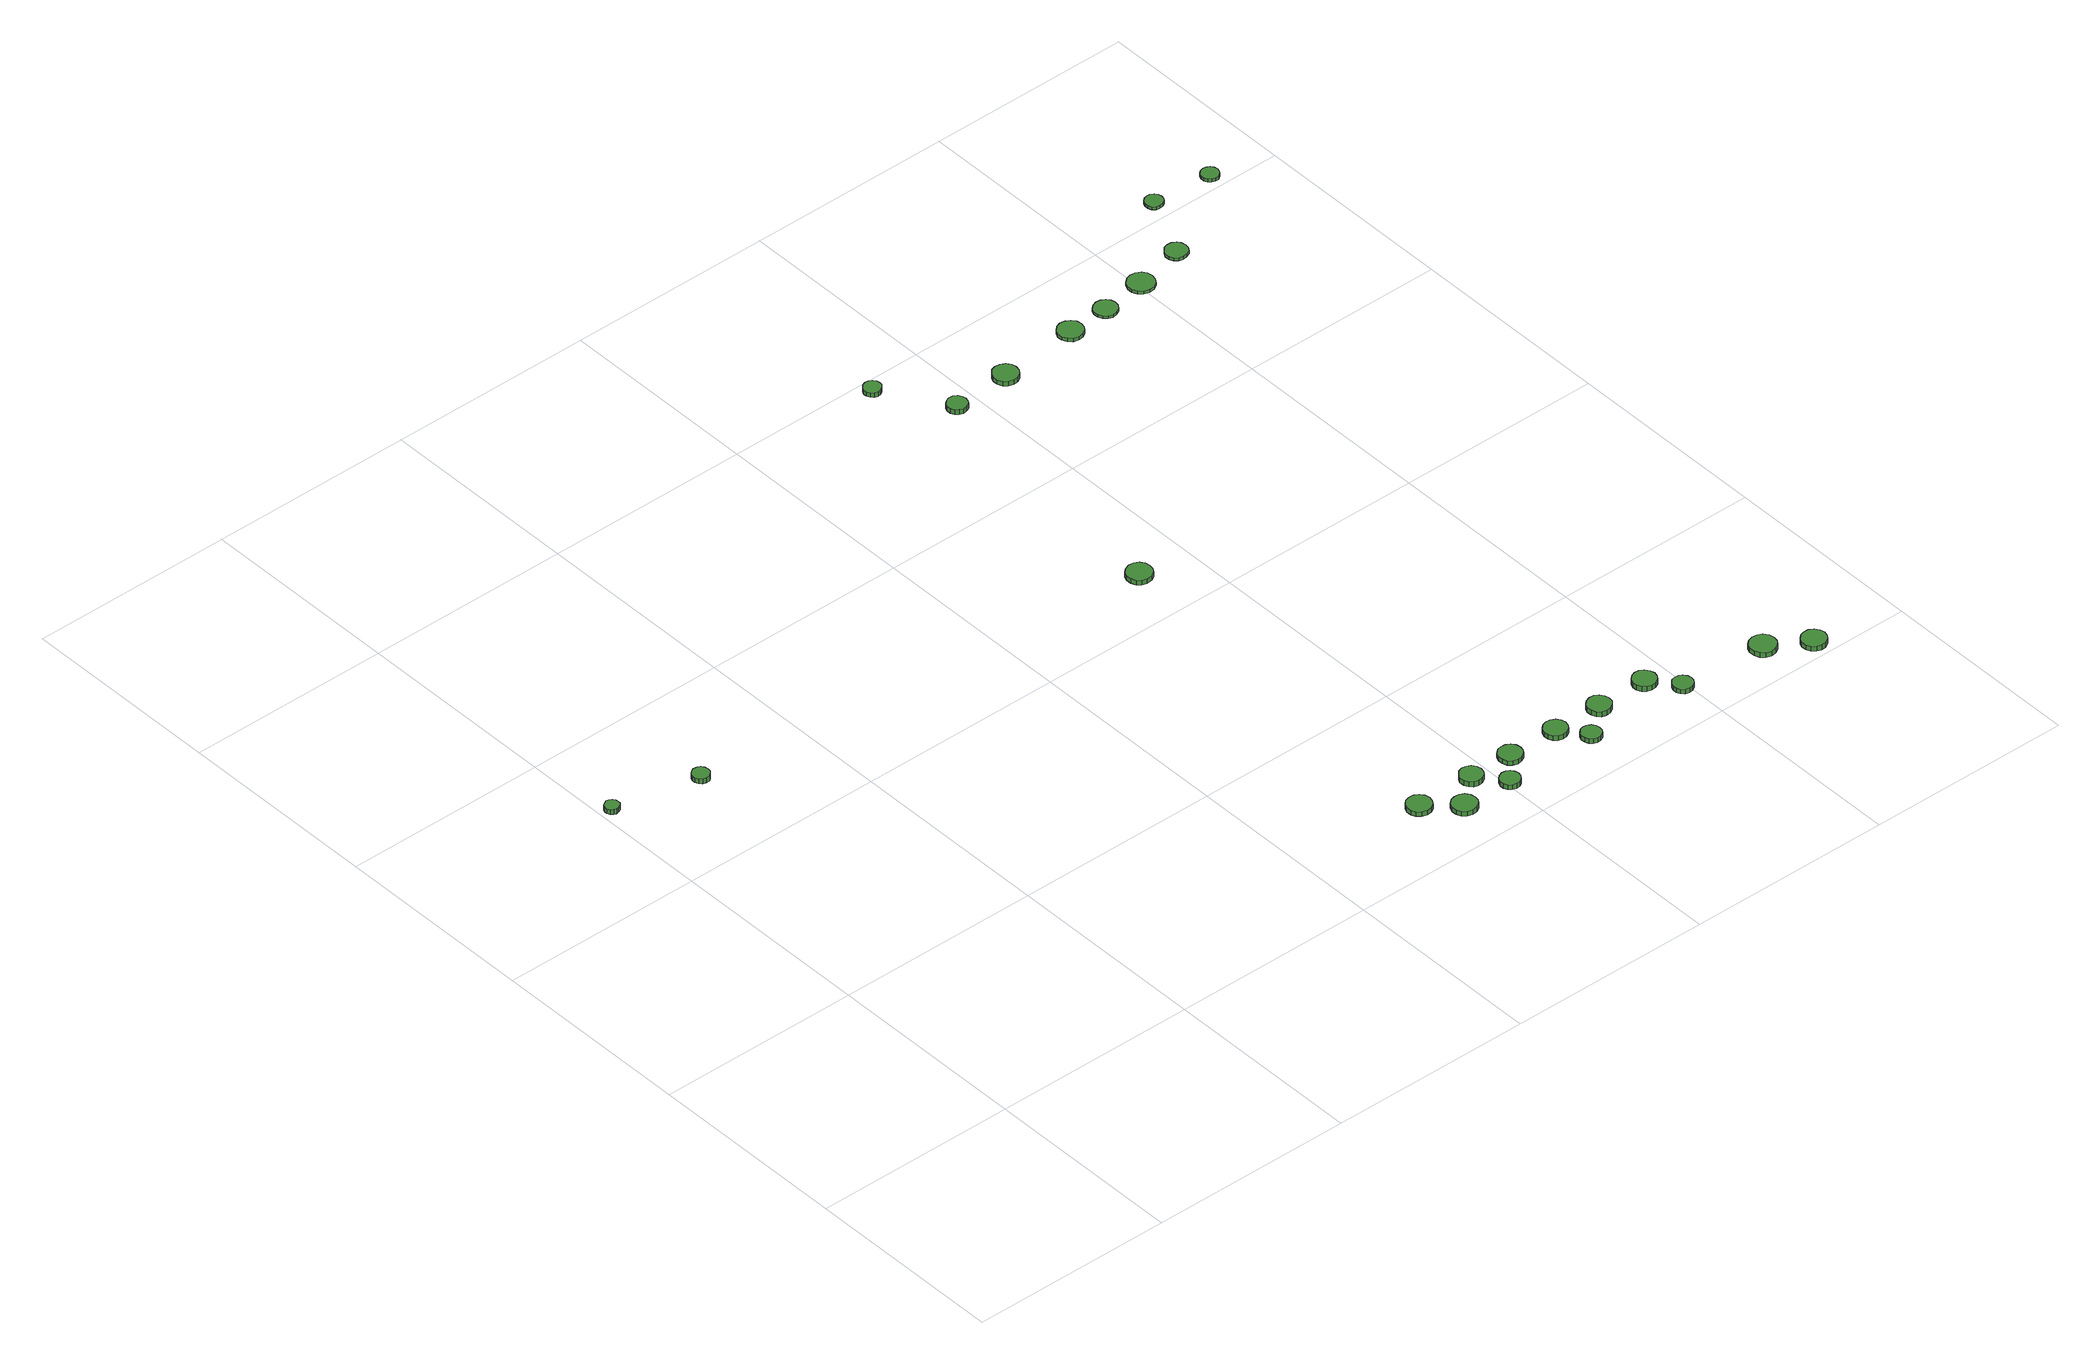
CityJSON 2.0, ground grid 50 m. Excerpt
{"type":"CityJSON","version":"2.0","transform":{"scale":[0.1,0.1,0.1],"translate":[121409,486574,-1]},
"CityObjects":{
"tree1":{"type":"SolitaryVegetationObject","attributes":{"function":"something"},"geometry":[{"type":"MultiSurface","lod":"1","boundaries":[[[0,1,2,3,4,5,6,7,8,9,10,11,12,13,14]],[[15,16,17,18,19,20,21,22,23,24,25,26,27,28,29]],[[0,29,28,1]],[[1,28,27,2]],[[2,27,26,3]],[[3,26,25,4]],[[4,25,24,5]],[[5,24,23,6]],[[6,23,22,7]],[[7,22,21,8]],[[8,21,20,9]],[[9,20,19,10]],[[10,19,18,11]],[[11,18,17,12]],[[12,17,16,13]],[[13,16,15,14]],[[14,15,29,0]]]}]},
"tree2":{"type":"SolitaryVegetationObject","attributes":{"function":"something"},"geometry":[{"type":"MultiSurface","lod":"1","boundaries":[[[30,31,32,33,34,35,36,37,38,39,40,41,42,43,44]],[[45,46,47,48,49,50,51,52,53,54,55,56,57,58,59]],[[30,59,58,31]],[[31,58,57,32]],[[32,57,56,33]],[[33,56,55,34]],[[34,55,54,35]],[[35,54,53,36]],[[36,53,52,37]],[[37,52,51,38]],[[38,51,50,39]],[[39,50,49,40]],[[40,49,48,41]],[[41,48,47,42]],[[42,47,46,43]],[[43,46,45,44]],[[44,45,59,30]]]}]},
"tree3":{"type":"SolitaryVegetationObject","attributes":{"function":"something"},"geometry":[{"type":"MultiSurface","lod":"1","boundaries":[[[60,61,62,63,64,65,66,67,68,69,70,71,72,73,74]],[[75,76,77,78,79,80,81,82,83,84,85,86,87,88,89]],[[60,89,88,61]],[[61,88,87,62]],[[62,87,86,63]],[[63,86,85,64]],[[64,85,84,65]],[[65,84,83,66]],[[66,83,82,67]],[[67,82,81,68]],[[68,81,80,69]],[[69,80,79,70]],[[70,79,78,71]],[[71,78,77,72]],[[72,77,76,73]],[[73,76,75,74]],[[74,75,89,60]]]}]},
"tree4":{"type":"SolitaryVegetationObject","attributes":{"function":"something"},"geometry":[{"type":"MultiSurface","lod":"1","boundaries":[[[90,91,92,93,94,95,96,97,98,99,100,101,102,103,104]],[[105,106,107,108,109,110,111,112,113,114,115,116,117,118,119]],[[90,119,118,91]],[[91,118,117,92]],[[92,117,116,93]],[[93,116,115,94]],[[94,115,114,95]],[[95,114,113,96]],[[96,113,112,97]],[[97,112,111,98]],[[98,111,110,99]],[[99,110,109,100]],[[100,109,108,101]],[[101,108,107,102]],[[102,107,106,103]],[[103,106,105,104]],[[104,105,119,90]]]}]},
"tree5":{"type":"SolitaryVegetationObject","attributes":{"function":"something"},"geometry":[{"type":"MultiSurface","lod":"1","boundaries":[[[120,121,122,123,124,125,126,127,128,129,130,131,132,133,134]],[[135,136,137,138,139,140,141,142,143,144,145,146,147,148,149]],[[120,149,148,121]],[[121,148,147,122]],[[122,147,146,123]],[[123,146,145,124]],[[124,145,144,125]],[[125,144,143,126]],[[126,143,142,127]],[[127,142,141,128]],[[128,141,140,129]],[[129,140,139,130]],[[130,139,138,131]],[[131,138,137,132]],[[132,137,136,133]],[[133,136,135,134]],[[134,135,149,120]]]}]},
"tree6":{"type":"SolitaryVegetationObject","attributes":{"function":"something"},"geometry":[{"type":"MultiSurface","lod":"1","boundaries":[[[150,151,152,153,154,155,156,157,158,159,160,161,162,163,164]],[[165,166,167,168,169,170,171,172,173,174,175,176,177,178,179]],[[150,179,178,151]],[[151,178,177,152]],[[152,177,176,153]],[[153,176,175,154]],[[154,175,174,155]],[[155,174,173,156]],[[156,173,172,157]],[[157,172,171,158]],[[158,171,170,159]],[[159,170,169,160]],[[160,169,168,161]],[[161,168,167,162]],[[162,167,166,163]],[[163,166,165,164]],[[164,165,179,150]]]}]},
"tree7":{"type":"SolitaryVegetationObject","attributes":{"function":"something"},"geometry":[{"type":"MultiSurface","lod":"1","boundaries":[[[180,181,182,183,184,185,186,187,188,189,190,191,192,193,194]],[[195,196,197,198,199,200,201,202,203,204,205,206,207,208,209]],[[180,209,208,181]],[[181,208,207,182]],[[182,207,206,183]],[[183,206,205,184]],[[184,205,204,185]],[[185,204,203,186]],[[186,203,202,187]],[[187,202,201,188]],[[188,201,200,189]],[[189,200,199,190]],[[190,199,198,191]],[[191,198,197,192]],[[192,197,196,193]],[[193,196,195,194]],[[194,195,209,180]]]}]},
"tree8":{"type":"SolitaryVegetationObject","attributes":{"function":"something"},"geometry":[{"type":"MultiSurface","lod":"1","boundaries":[[[210,211,212,213,214,215,216,217,218,219,220,221,222,223,224]],[[225,226,227,228,229,230,231,232,233,234,235,236,237,238,239]],[[210,239,238,211]],[[211,238,237,212]],[[212,237,236,213]],[[213,236,235,214]],[[214,235,234,215]],[[215,234,233,216]],[[216,233,232,217]],[[217,232,231,218]],[[218,231,230,219]],[[219,230,229,220]],[[220,229,228,221]],[[221,228,227,222]],[[222,227,226,223]],[[223,226,225,224]],[[224,225,239,210]]]}]},
"tree9":{"type":"SolitaryVegetationObject","attributes":{"function":"something"},"geometry":[{"type":"MultiSurface","lod":"1","boundaries":[[[240,241,242,243,244,245,246,247,248,249,250,251,252,253,254]],[[255,256,257,258,259,260,261,262,263,264,265,266,267,268,269]],[[240,269,268,241]],[[241,268,267,242]],[[242,267,266,243]],[[243,266,265,244]],[[244,265,264,245]],[[245,264,263,246]],[[246,263,262,247]],[[247,262,261,248]],[[248,261,260,249]],[[249,260,259,250]],[[250,259,258,251]],[[251,258,257,252]],[[252,257,256,253]],[[253,256,255,254]],[[254,255,269,240]]]}]},
"tree10":{"type":"SolitaryVegetationObject","attributes":{"function":"something"},"geometry":[{"type":"MultiSurface","lod":"1","boundaries":[[[270,271,272,273,274,275,276,277,278,279,280,281,282,283,284]],[[285,286,287,288,289,290,291,292,293,294,295,296,297,298,299]],[[270,299,298,271]],[[271,298,297,272]],[[272,297,296,273]],[[273,296,295,274]],[[274,295,294,275]],[[275,294,293,276]],[[276,293,292,277]],[[277,292,291,278]],[[278,291,290,279]],[[279,290,289,280]],[[280,289,288,281]],[[281,288,287,282]],[[282,287,286,283]],[[283,286,285,284]],[[284,285,299,270]]]}]},
"tree11":{"type":"SolitaryVegetationObject","attributes":{"function":"something"},"geometry":[{"type":"MultiSurface","lod":"1","boundaries":[[[300,301,302,303,304,305,306,307,308,309,310,311,312,313,314]],[[315,316,317,318,319,320,321,322,323,324,325,326,327,328,329]],[[300,329,328,301]],[[301,328,327,302]],[[302,327,326,303]],[[303,326,325,304]],[[304,325,324,305]],[[305,324,323,306]],[[306,323,322,307]],[[307,322,321,308]],[[308,321,320,309]],[[309,320,319,310]],[[310,319,318,311]],[[311,318,317,312]],[[312,317,316,313]],[[313,316,315,314]],[[314,315,329,300]]]}]},
"tree12":{"type":"SolitaryVegetationObject","attributes":{"function":"something"},"geometry":[{"type":"MultiSurface","lod":"1","boundaries":[[[330,331,332,333,334,335,336,337,338,339,340,341,342,343,344]],[[345,346,347,348,349,350,351,352,353,354,355,356,357,358,359]],[[330,359,358,331]],[[331,358,357,332]],[[332,357,356,333]],[[333,356,355,334]],[[334,355,354,335]],[[335,354,353,336]],[[336,353,352,337]],[[337,352,351,338]],[[338,351,350,339]],[[339,350,349,340]],[[340,349,348,341]],[[341,348,347,342]],[[342,347,346,343]],[[343,346,345,344]],[[344,345,359,330]]]}]},
"tree13":{"type":"SolitaryVegetationObject","attributes":{"function":"something"},"geometry":[{"type":"MultiSurface","lod":"1","boundaries":[[[360,361,362,363,364,365,366,367,368,369,370,371,372,373,374]],[[375,376,377,378,379,380,381,382,383,384,385,386,387,388,389]],[[360,389,388,361]],[[361,388,387,362]],[[362,387,386,363]],[[363,386,385,364]],[[364,385,384,365]],[[365,384,383,366]],[[366,383,382,367]],[[367,382,381,368]],[[368,381,380,369]],[[369,380,379,370]],[[370,379,378,371]],[[371,378,377,372]],[[372,377,376,373]],[[373,376,375,374]],[[374,375,389,360]]]}]},
"tree14":{"type":"SolitaryVegetationObject","attributes":{"function":"something"},"geometry":[{"type":"MultiSurface","lod":"1","boundaries":[[[390,391,392,393,394,395,396,397,398,399,400,401,402,403,404]],[[405,406,407,408,409,410,411,412,413,414,415,416,417,418,419]],[[390,419,418,391]],[[391,418,417,392]],[[392,417,416,393]],[[393,416,415,394]],[[394,415,414,395]],[[395,414,413,396]],[[396,413,412,397]],[[397,412,411,398]],[[398,411,410,399]],[[399,410,409,400]],[[400,409,408,401]],[[401,408,407,402]],[[402,407,406,403]],[[403,406,405,404]],[[404,405,419,390]]]}]},
"tree15":{"type":"SolitaryVegetationObject","attributes":{"function":"something"},"geometry":[{"type":"MultiSurface","lod":"1","boundaries":[[[420,421,422,423,424,425,426,427,428,429,430,431,432,433,434]],[[435,436,437,438,439,440,441,442,443,444,445,446,447,448,449]],[[420,449,448,421]],[[421,448,447,422]],[[422,447,446,423]],[[423,446,445,424]],[[424,445,444,425]],[[425,444,443,426]],[[426,443,442,427]],[[427,442,441,428]],[[428,441,440,429]],[[429,440,439,430]],[[430,439,438,431]],[[431,438,437,432]],[[432,437,436,433]],[[433,436,435,434]],[[434,435,449,420]]]}]},
"tree16":{"type":"SolitaryVegetationObject","attributes":{"function":"something"},"geometry":[{"type":"MultiSurface","lod":"1","boundaries":[[[450,451,452,453,454,455,456,457,458,459,460,461,462,463,464]],[[465,466,467,468,469,470,471,472,473,474,475,476,477,478,479]],[[450,479,478,451]],[[451,478,477,452]],[[452,477,476,453]],[[453,476,475,454]],[[454,475,474,455]],[[455,474,473,456]],[[456,473,472,457]],[[457,472,471,458]],[[458,471,470,459]],[[459,470,469,460]],[[460,469,468,461]],[[461,468,467,462]],[[462,467,466,463]],[[463,466,465,464]],[[464,465,479,450]]]}]},
"tree17":{"type":"SolitaryVegetationObject","attributes":{"function":"something"},"geometry":[{"type":"MultiSurface","lod":"1","boundaries":[[[480,481,482,483,484,485,486,487,488,489,490,491,492,493,494]],[[495,496,497,498,499,500,501,502,503,504,505,506,507,508,509]],[[480,509,508,481]],[[481,508,507,482]],[[482,507,506,483]],[[483,506,505,484]],[[484,505,504,485]],[[485,504,503,486]],[[486,503,502,487]],[[487,502,501,488]],[[488,501,500,489]],[[489,500,499,490]],[[490,499,498,491]],[[491,498,497,492]],[[492,497,496,493]],[[493,496,495,494]],[[494,495,509,480]]]}]},
"tree18":{"type":"SolitaryVegetationObject","attributes":{"function":"something"},"geometry":[{"type":"MultiSurface","lod":"1","boundaries":[[[510,511,512,513,514,515,516,517,518,519,520,521,522,523,524]],[[525,526,527,528,529,530,531,532,533,534,535,536,537,538,539]],[[510,539,538,511]],[[511,538,537,512]],[[512,537,536,513]],[[513,536,535,514]],[[514,535,534,515]],[[515,534,533,516]],[[516,533,532,517]],[[517,532,531,518]],[[518,531,530,519]],[[519,530,529,520]],[[520,529,528,521]],[[521,528,527,522]],[[522,527,526,523]],[[523,526,525,524]],[[524,525,539,510]]]}]},
"tree19":{"type":"SolitaryVegetationObject","attributes":{"function":"something"},"geometry":[{"type":"MultiSurface","lod":"1","boundaries":[[[540,541,542,543,544,545,546,547,548,549,550,551,552,553,554]],[[555,556,557,558,559,560,561,562,563,564,565,566,567,568,569]],[[540,569,568,541]],[[541,568,567,542]],[[542,567,566,543]],[[543,566,565,544]],[[544,565,564,545]],[[545,564,563,546]],[[546,563,562,547]],[[547,562,561,548]],[[548,561,560,549]],[[549,560,559,550]],[[550,559,558,551]],[[551,558,557,552]],[[552,557,556,553]],[[553,556,555,554]],[[554,555,569,540]]]}]},
"tree20":{"type":"SolitaryVegetationObject","attributes":{"function":"something"},"geometry":[{"type":"MultiSurface","lod":"1","boundaries":[[[570,571,572,573,574,575,576,577,578,579,580,581,582,583,584]],[[585,586,587,588,589,590,591,592,593,594,595,596,597,598,599]],[[570,599,598,571]],[[571,598,597,572]],[[572,597,596,573]],[[573,596,595,574]],[[574,595,594,575]],[[575,594,593,576]],[[576,593,592,577]],[[577,592,591,578]],[[578,591,590,579]],[[579,590,589,580]],[[580,589,588,581]],[[581,588,587,582]],[[582,587,586,583]],[[583,586,585,584]],[[584,585,599,570]]]}]},
"tree21":{"type":"SolitaryVegetationObject","attributes":{"function":"something"},"geometry":[{"type":"MultiSurface","lod":"1","boundaries":[[[600,601,602,603,604,605,606,607,608,609,610,611,612,613,614]],[[615,616,617,618,619,620,621,622,623,624,625,626,627,628,629]],[[600,629,628,601]],[[601,628,627,602]],[[602,627,626,603]],[[603,626,625,604]],[[604,625,624,605]],[[605,624,623,606]],[[606,623,622,607]],[[607,622,621,608]],[[608,621,620,609]],[[609,620,619,610]],[[610,619,618,611]],[[611,618,617,612]],[[612,617,616,613]],[[613,616,615,614]],[[614,615,629,600]]]}]},
"tree22":{"type":"SolitaryVegetationObject","attributes":{"function":"something"},"geometry":[{"type":"MultiSurface","lod":"1","boundaries":[[[630,631,632,633,634,635,636,637,638,639,640,641,642,643,644]],[[645,646,647,648,649,650,651,652,653,654,655,656,657,658,659]],[[630,659,658,631]],[[631,658,657,632]],[[632,657,656,633]],[[633,656,655,634]],[[634,655,654,635]],[[635,654,653,636]],[[636,653,652,637]],[[637,652,651,638]],[[638,651,650,639]],[[639,650,649,640]],[[640,649,648,641]],[[641,648,647,642]],[[642,647,646,643]],[[643,646,645,644]],[[644,645,659,630]]]}]},
"tree23":{"type":"SolitaryVegetationObject","attributes":{"function":"something"},"geometry":[{"type":"MultiSurface","lod":"1","boundaries":[[[660,661,662,663,664,665,666,667,668,669,670,671,672,673,674]],[[675,676,677,678,679,680,681,682,683,684,685,686,687,688,689]],[[660,689,688,661]],[[661,688,687,662]],[[662,687,686,663]],[[663,686,685,664]],[[664,685,684,665]],[[665,684,683,666]],[[666,683,682,667]],[[667,682,681,668]],[[668,681,680,669]],[[669,680,679,670]],[[670,679,678,671]],[[671,678,677,672]],[[672,677,676,673]],[[673,676,675,674]],[[674,675,689,660]]]}]},
"tree24":{"type":"SolitaryVegetationObject","attributes":{"function":"something"},"geometry":[{"type":"MultiSurface","lod":"1","boundaries":[[[690,691,692,693,694,695,696,697,698,699,700,701,702,703,704]],[[705,706,707,708,709,710,711,712,713,714,715,716,717,718,719]],[[690,719,718,691]],[[691,718,717,692]],[[692,717,716,693]],[[693,716,715,694]],[[694,715,714,695]],[[695,714,713,696]],[[696,713,712,697]],[[697,712,711,698]],[[698,711,710,699]],[[699,710,709,700]],[[700,709,708,701]],[[701,708,707,702]],[[702,707,706,703]],[[703,706,705,704]],[[704,705,719,690]]]}]}
},
"vertices":[
[39,1278,31],[38,1285,31],[34,1291,31],[27,1295,31],[20,1296,31],[14,1293,31],[8,1289,31],[5,1282,31],[5,1275,31],[8,1268,31],[14,1264,31],[20,1261,31],[27,1262,31],[34,1266,31],[38,1271,31],[38,1271,18],[34,1266,18],[27,1262,18],[20,1261,18],[14,1264,18],[8,1268,18],[5,1275,18],[5,1282,18],[8,1289,18],[14,1293,18],[20,1296,18],[27,1295,18],[34,1291,18],[38,1285,18],[39,1278,18],
[257,1240,25],[255,1249,25],[250,1256,25],[243,1260,25],[234,1261,25],[226,1258,25],[220,1252,25],[216,1245,25],[216,1236,25],[220,1228,25],[226,1222,25],[234,1220,25],[243,1220,25],[250,1225,25],[255,1232,25],[255,1232,12],[250,1225,12],[243,1220,12],[234,1220,12],[226,1222,12],[220,1228,12],[216,1236,12],[216,1245,12],[220,1252,12],[226,1258,12],[234,1261,12],[243,1260,12],[250,1256,12],[255,1249,12],[257,1240,12],
[1340,177,20],[1337,189,20],[1330,199,20],[1319,205,20],[1307,206,20],[1295,203,20],[1286,194,20],[1281,183,20],[1281,171,20],[1286,160,20],[1295,152,20],[1307,148,20],[1319,149,20],[1330,155,20],[1337,165,20],[1337,165,8],[1330,155,8],[1319,149,8],[1307,148,8],[1295,152,8],[1286,160,8],[1281,171,8],[1281,183,8],[1286,194,8],[1295,203,8],[1307,206,8],[1319,205,8],[1330,199,8],[1337,189,8],[1340,177,8],
[1411,114,22],[1409,126,22],[1402,136,22],[1391,142,22],[1379,143,22],[1367,140,22],[1358,132,22],[1353,120,22],[1353,108,22],[1358,97,22],[1367,89,22],[1379,85,22],[1391,86,22],[1402,92,22],[1409,102,22],[1409,102,9],[1402,92,9],[1391,86,9],[1379,85,9],[1367,89,9],[1358,97,9],[1353,108,9],[1353,120,9],[1358,132,9],[1367,140,9],[1379,143,9],[1391,142,9],[1402,136,9],[1409,126,9],[1411,114,9],
[1483,177,21],[1481,188,21],[1474,198,21],[1464,203,21],[1453,205,21],[1442,201,21],[1434,193,21],[1429,183,21],[1429,171,21],[1434,161,21],[1442,153,21],[1453,150,21],[1464,151,21],[1474,157,21],[1481,166,21],[1481,166,8],[1474,157,8],[1464,151,8],[1453,150,8],[1442,153,8],[1434,161,8],[1429,171,8],[1429,183,8],[1434,193,8],[1442,201,8],[1453,205,8],[1464,203,8],[1474,198,8],[1481,188,8],[1483,177,8],
[1531,112,23],[1529,122,23],[1523,130,23],[1515,135,23],[1505,136,23],[1495,133,23],[1488,126,23],[1484,117,23],[1484,107,23],[1488,98,23],[1495,92,23],[1505,88,23],[1515,89,23],[1523,94,23],[1529,103,23],[1529,103,10],[1523,94,10],[1515,89,10],[1505,88,10],[1495,92,10],[1488,98,10],[1484,107,10],[1484,117,10],[1488,126,10],[1495,133,10],[1505,136,10],[1515,135,10],[1523,130,10],[1529,122,10],[1531,112,10],
[1592,176,21],[1590,188,21],[1583,197,21],[1573,203,21],[1561,204,21],[1550,201,21],[1541,193,21],[1537,182,21],[1537,171,21],[1541,160,21],[1550,152,21],[1561,148,21],[1573,150,21],[1583,156,21],[1590,165,21],[1590,165,9],[1583,156,9],[1573,150,9],[1561,148,9],[1550,152,9],[1541,160,9],[1537,171,9],[1537,182,9],[1541,193,9],[1550,201,9],[1561,204,9],[1573,203,9],[1583,197,9],[1590,188,9],[1592,176,9],
[1400,1139,22],[1398,1151,22],[1391,1161,22],[1380,1168,22],[1367,1169,22],[1355,1165,22],[1346,1157,22],[1341,1145,22],[1341,1133,22],[1346,1121,22],[1355,1113,22],[1367,1109,22],[1380,1111,22],[1391,1117,22],[1398,1127,22],[1398,1127,9],[1391,1117,9],[1380,1111,9],[1367,1109,9],[1355,1113,9],[1346,1121,9],[1341,1133,9],[1341,1145,9],[1346,1157,9],[1355,1165,9],[1367,1169,9],[1380,1168,9],[1391,1161,9],[1398,1151,9],[1400,1139,9],
[1718,176,21],[1715,187,21],[1708,197,21],[1698,202,21],[1687,204,21],[1675,200,21],[1667,192,21],[1662,181,21],[1662,170,21],[1667,159,21],[1675,151,21],[1687,148,21],[1698,149,21],[1708,155,21],[1715,164,21],[1715,164,9],[1708,155,9],[1698,149,9],[1687,148,9],[1675,151,9],[1667,159,9],[1662,170,9],[1662,181,9],[1667,192,9],[1675,200,9],[1687,204,9],[1698,202,9],[1708,197,9],[1715,187,9],[1718,176,9],
[1758,113,24],[1756,123,24],[1750,131,24],[1741,136,24],[1732,137,24],[1722,134,24],[1715,127,24],[1711,118,24],[1711,108,24],[1715,99,24],[1722,92,24],[1732,89,24],[1741,90,24],[1750,95,24],[1756,103,24],[1756,103,12],[1750,95,12],[1741,90,12],[1732,89,12],[1722,92,12],[1715,99,12],[1711,108,12],[1711,118,12],[1715,127,12],[1722,134,12],[1732,137,12],[1741,136,12],[1750,131,12],[1756,123,12],[1758,113,12],
[1838,175,22],[1836,186,22],[1829,196,22],[1819,202,22],[1807,203,22],[1796,199,22],[1787,191,22],[1783,181,22],[1783,169,22],[1787,158,22],[1796,150,22],[1807,147,22],[1819,148,22],[1829,154,22],[1836,163,22],[1836,163,9],[1829,154,9],[1819,148,9],[1807,147,9],[1796,150,9],[1787,158,9],[1783,169,9],[1783,181,9],[1787,191,9],[1796,199,9],[1807,203,9],[1819,202,9],[1829,196,9],[1836,186,9],[1838,175,9],
[1370,1967,22],[1369,1976,22],[1363,1983,22],[1356,1987,22],[1347,1988,22],[1339,1985,22],[1333,1979,22],[1329,1971,22],[1329,1963,22],[1333,1955,22],[1339,1949,22],[1347,1946,22],[1356,1947,22],[1363,1952,22],[1369,1959,22],[1369,1959,10],[1363,1952,10],[1356,1947,10],[1347,1946,10],[1339,1949,10],[1333,1955,10],[1329,1963,10],[1329,1971,10],[1333,1979,10],[1339,1985,10],[1347,1988,10],[1356,1987,10],[1363,1983,10],[1369,1976,10],[1370,1967,10],
[1964,174,23],[1961,185,23],[1954,195,23],[1944,201,23],[1932,202,23],[1921,198,23],[1913,190,23],[1908,180,23],[1908,168,23],[1913,157,23],[1921,150,23],[1932,146,23],[1944,147,23],[1954,153,23],[1961,162,23],[1961,162,10],[1954,153,10],[1944,147,10],[1932,146,10],[1921,150,10],[1913,157,10],[1908,168,10],[1908,180,10],[1913,190,10],[1921,198,10],[1932,202,10],[1944,201,10],[1954,195,10],[1961,185,10],[1964,174,10],
[1470,1807,25],[1468,1817,25],[1463,1825,25],[1454,1830,25],[1444,1831,25],[1435,1828,25],[1427,1821,25],[1423,1812,25],[1423,1802,25],[1427,1793,25],[1435,1787,25],[1444,1783,25],[1454,1785,25],[1463,1789,25],[1468,1798,25],[1468,1798,12],[1463,1789,12],[1454,1785,12],[1444,1783,12],[1435,1787,12],[1427,1793,12],[1423,1802,12],[1423,1812,12],[1427,1821,12],[1435,1828,12],[1444,1831,12],[1454,1830,12],[1463,1825,12],[1468,1817,12],[1470,1807,12],
[2011,110,24],[2009,120,24],[2003,128,24],[1995,133,24],[1985,134,24],[1975,131,24],[1968,124,24],[1964,115,24],[1964,105,24],[1968,96,24],[1975,89,24],[1985,86,24],[1995,87,24],[2003,92,24],[2009,100,24],[2009,100,12],[2003,92,12],[1995,87,12],[1985,86,12],[1975,89,12],[1968,96,12],[1964,105,12],[1964,115,12],[1968,124,12],[1975,131,12],[1985,134,12],[1995,133,12],[2003,128,12],[2009,120,12],[2011,110,12],
[1623,1821,19],[1621,1833,19],[1613,1843,19],[1602,1849,19],[1590,1851,19],[1578,1847,19],[1569,1838,19],[1564,1827,19],[1564,1815,19],[1569,1803,19],[1578,1795,19],[1590,1791,19],[1602,1792,19],[1613,1798,19],[1621,1809,19],[1621,1809,7],[1613,1798,7],[1602,1792,7],[1590,1791,7],[1578,1795,7],[1569,1803,7],[1564,1815,7],[1564,1827,7],[1569,1838,7],[1578,1847,7],[1590,1851,7],[1602,1849,7],[1613,1843,7],[1621,1833,7],[1623,1821,7],
[2228,95,25],[2226,108,25],[2218,119,25],[2207,125,25],[2194,126,25],[2181,122,25],[2172,114,25],[2167,102,25],[2167,89,25],[2172,77,25],[2181,68,25],[2194,64,25],[2207,66,25],[2218,72,25],[2226,83,25],[2226,83,12],[2218,72,12],[2207,66,12],[2194,64,12],[2181,68,12],[2172,77,12],[2167,89,12],[2167,102,12],[2172,114,12],[2181,122,12],[2194,126,12],[2207,125,12],[2218,119,12],[2226,108,12],[2228,95,12],
[2319,38,26],[2316,50,26],[2309,60,26],[2298,66,26],[2286,67,26],[2275,63,26],[2266,55,26],[2261,44,26],[2261,32,26],[2266,21,26],[2275,13,26],[2286,9,26],[2298,10,26],[2309,16,26],[2316,26,26],[2316,26,13],[2309,16,13],[2298,10,13],[2286,9,13],[2275,13,13],[2266,21,13],[2261,32,13],[2261,44,13],[2266,55,13],[2275,63,13],[2286,67,13],[2298,66,13],[2309,60,13],[2316,50,13],[2319,38,13],
[1822,1842,16],[1820,1854,16],[1812,1864,16],[1801,1870,16],[1789,1872,16],[1777,1868,16],[1768,1859,16],[1762,1848,16],[1762,1835,16],[1768,1824,16],[1777,1815,16],[1789,1812,16],[1801,1813,16],[1812,1819,16],[1820,1829,16],[1820,1829,7],[1812,1819,7],[1801,1813,7],[1789,1812,7],[1777,1815,7],[1768,1824,7],[1762,1835,7],[1762,1848,7],[1768,1859,7],[1777,1868,7],[1789,1872,7],[1801,1870,7],[1812,1864,7],[1820,1854,7],[1822,1842,7],
[1924,1849,14],[1922,1860,14],[1915,1869,14],[1905,1875,14],[1893,1876,14],[1883,1873,14],[1874,1865,14],[1869,1855,14],[1869,1843,14],[1874,1833,14],[1883,1825,14],[1893,1821,14],[1905,1823,14],[1915,1828,14],[1922,1838,14],[1922,1838,7],[1915,1828,7],[1905,1823,7],[1893,1821,7],[1883,1825,7],[1874,1833,7],[1869,1843,7],[1869,1855,7],[1874,1865,7],[1883,1873,7],[1893,1876,7],[1905,1875,7],[1915,1869,7],[1922,1860,7],[1924,1849,7],
[2040,1864,15],[2037,1877,15],[2030,1887,15],[2018,1894,15],[2005,1895,15],[1992,1891,15],[1982,1882,15],[1977,1870,15],[1977,1857,15],[1982,1845,15],[1992,1836,15],[2005,1832,15],[2018,1833,15],[2030,1840,15],[2037,1851,15],[2037,1851,7],[2030,1840,7],[2018,1833,7],[2005,1832,7],[1992,1836,7],[1982,1845,7],[1977,1857,7],[1977,1870,7],[1982,1882,7],[1992,1891,7],[2005,1895,7],[2018,1894,7],[2030,1887,7],[2037,1877,7],[2040,1864,7],
[2159,1894,15],[2157,1905,15],[2151,1913,15],[2141,1919,15],[2130,1920,15],[2120,1917,15],[2112,1909,15],[2107,1899,15],[2107,1888,15],[2112,1878,15],[2120,1871,15],[2130,1868,15],[2141,1869,15],[2151,1874,15],[2157,1883,15],[2157,1883,7],[2151,1874,7],[2141,1869,7],[2130,1868,7],[2120,1871,7],[2112,1878,7],[2107,1888,7],[2107,1899,7],[2112,1909,7],[2120,1917,7],[2130,1920,7],[2141,1919,7],[2151,1913,7],[2157,1905,7],[2159,1894,7],
[2227,2048,15],[2225,2057,15],[2220,2064,15],[2212,2069,15],[2203,2069,15],[2195,2067,15],[2188,2061,15],[2185,2053,15],[2185,2044,15],[2188,2035,15],[2195,2029,15],[2203,2027,15],[2212,2028,15],[2220,2032,15],[2225,2039,15],[2225,2039,7],[2220,2032,7],[2212,2028,7],[2203,2027,7],[2195,2029,7],[2188,2035,7],[2185,2044,7],[2185,2053,7],[2188,2061,7],[2195,2067,7],[2203,2069,7],[2212,2069,7],[2220,2064,7],[2225,2057,7],[2227,2048,7],
[2375,2039,15],[2373,2048,15],[2368,2055,15],[2360,2059,15],[2352,2060,15],[2343,2058,15],[2337,2052,15],[2333,2044,15],[2333,2035,15],[2337,2027,15],[2343,2021,15],[2352,2018,15],[2360,2019,15],[2368,2024,15],[2373,2031,15],[2373,2031,7],[2368,2024,7],[2360,2019,7],[2352,2018,7],[2343,2021,7],[2337,2027,7],[2333,2035,7],[2333,2044,7],[2337,2052,7],[2343,2058,7],[2352,2060,7],[2360,2059,7],[2368,2055,7],[2373,2048,7],[2375,2039,7]
]}
